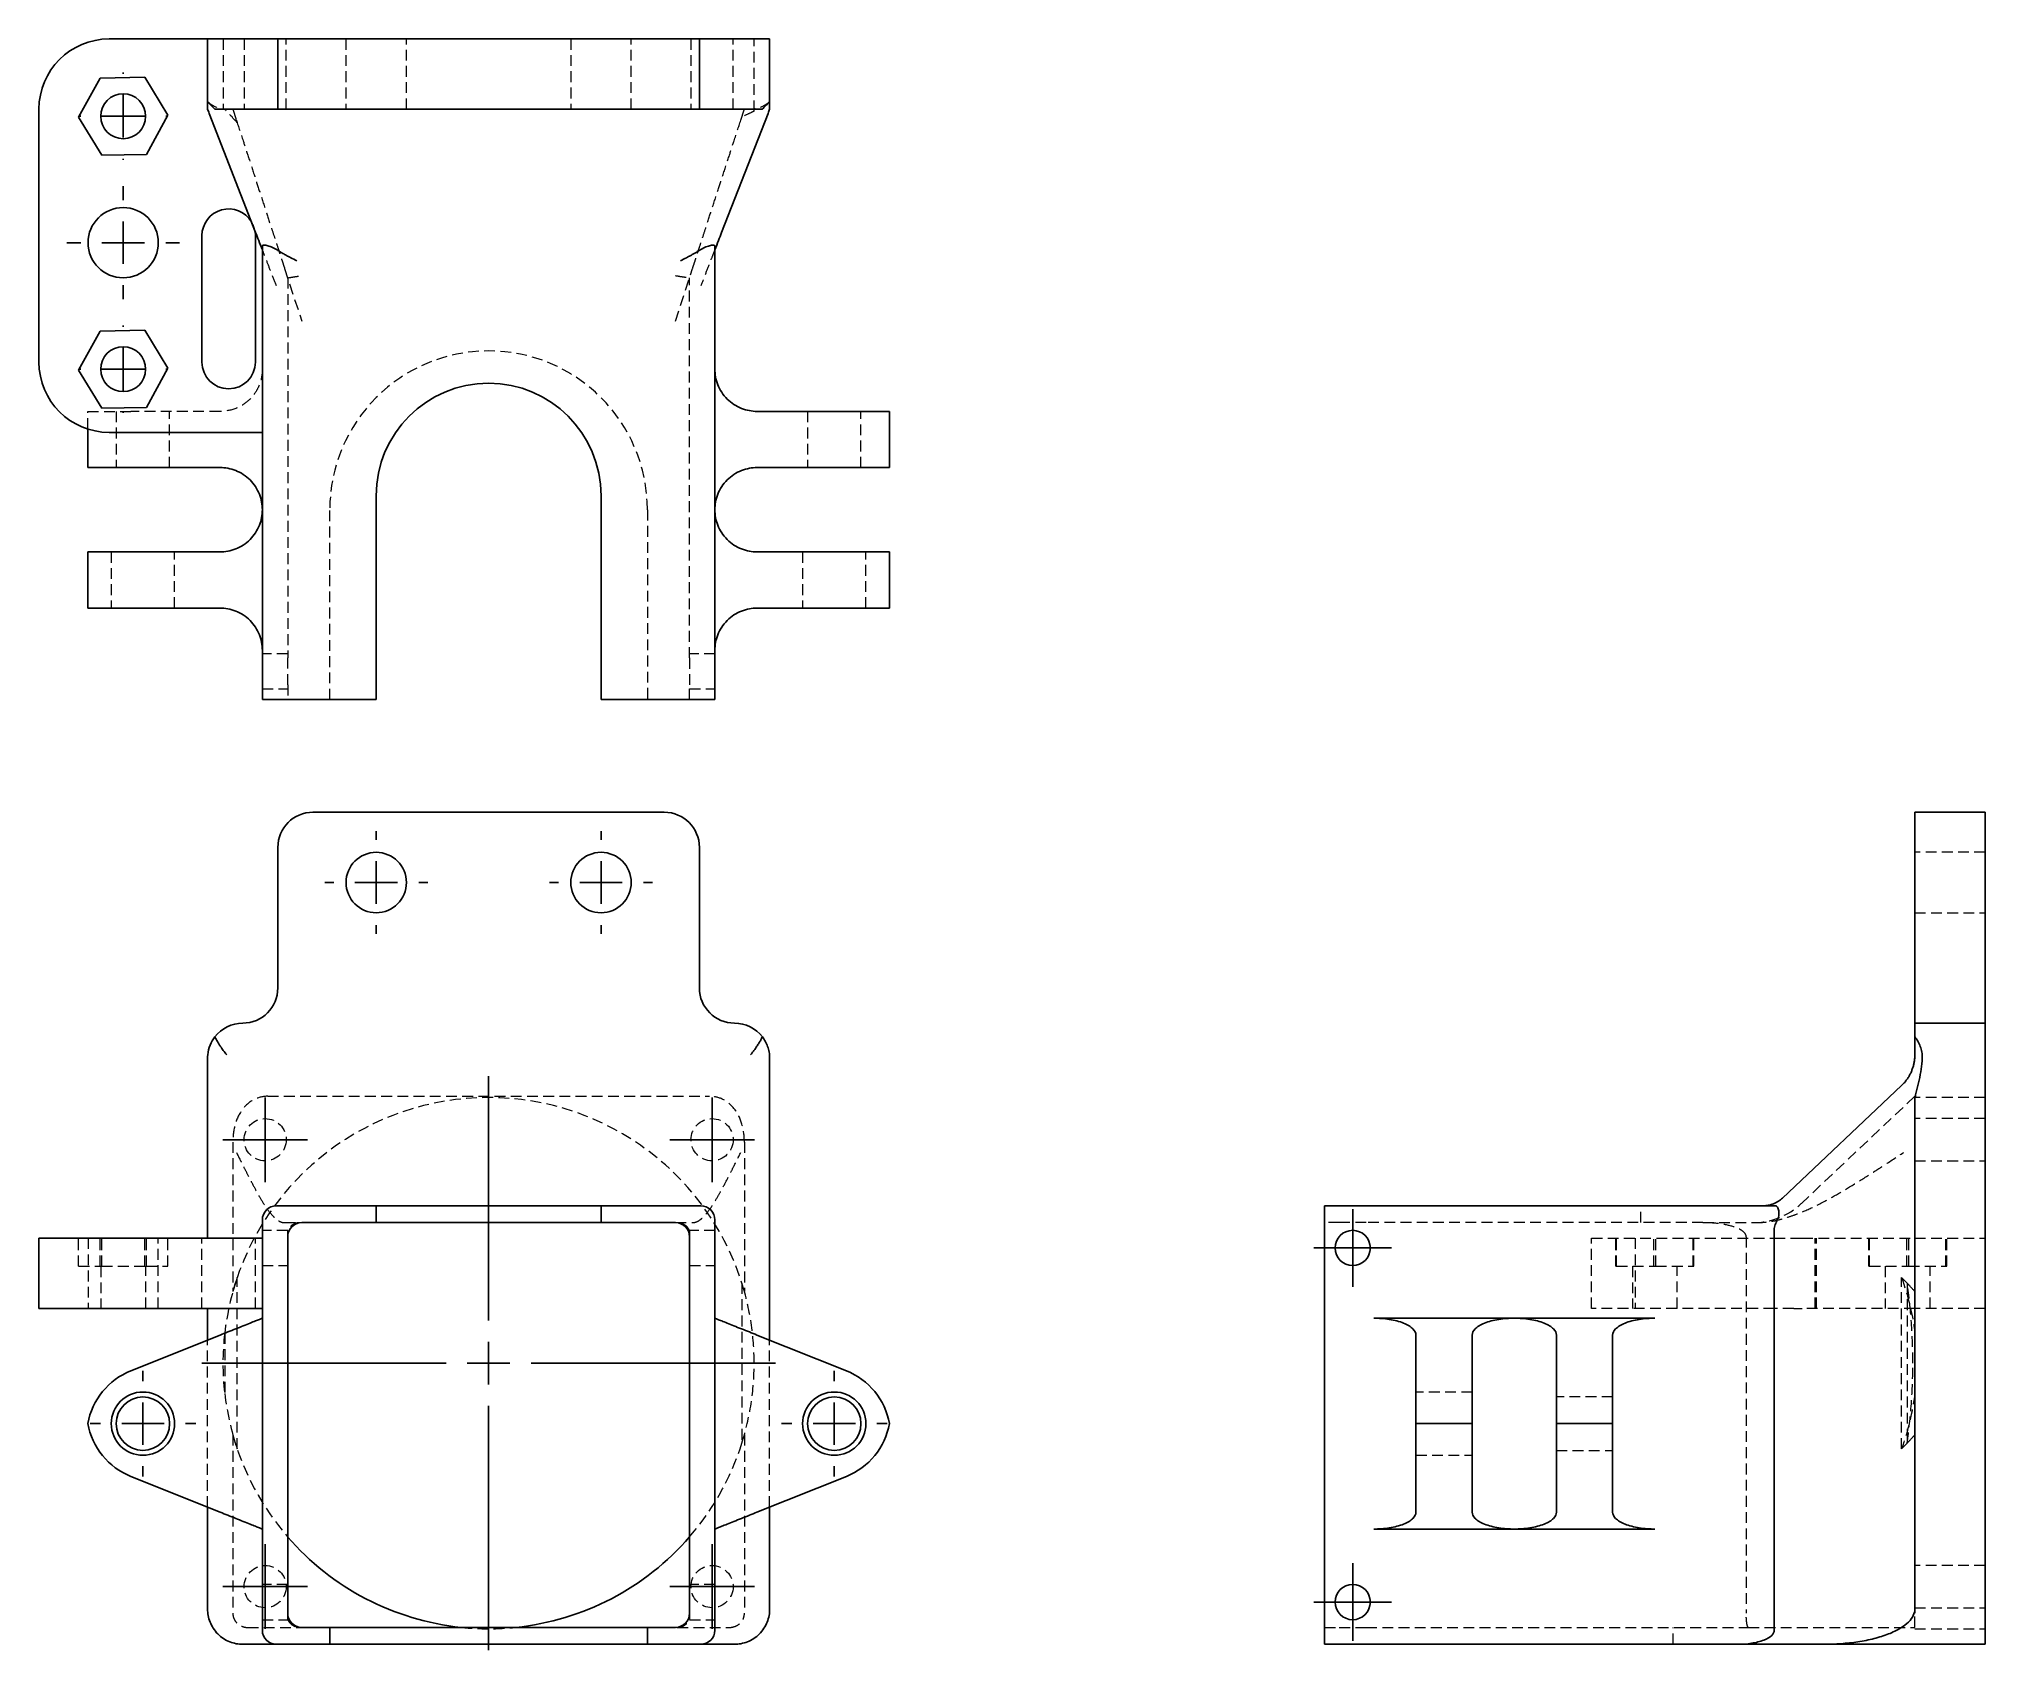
# Model space of a CAD drawing. Header units: millimetres. Extents: x 33 to 262, y 7 to 197.
import ezdxf

# ---------------------------------------------------------------- set-up
doc = ezdxf.new("R2010")
doc.units = ezdxf.units.MM
doc.linetypes.add('HIDDEN', pattern=[1.905, 1.27, -0.635])
doc.layers.add('10', color=7, linetype='Continuous')

# ---------------------------------------------------------------- blocks, each defined once
blk = doc.blocks.new('SW_CENTERMARKSYMBOL_0')
at = {"layer": '10', "color": 0}
for p, q in [((0, 5), (0, 6.05)), ((0, 0), (0, 2.5)), ((-5, 0), (-6.05, 0)), ((0, 0), (-2.5, 0)), ((0, 0), (0, -2.5)), ((0, 0), (2.5, 0)), ((5, 0), (6.05, 0)), ((0, -5), (0, -6.05))]:
    blk.add_line(p, q, dxfattribs=at)
blk = doc.blocks.new('SW_CENTERMARKSYMBOL_1')
at = {"layer": '10', "color": 0}
for p, q in [((0, 5), (0, 6.05)), ((0, 0), (0, 2.5)), ((-5, 0), (-6.05, 0)), ((0, 0), (-2.5, 0)), ((0, 0), (0, -2.5)), ((0, 0), (2.5, 0)), ((5, 0), (6.05, 0)), ((0, -5), (0, -6.05))]:
    blk.add_line(p, q, dxfattribs=at)
blk = doc.blocks.new('SW_CENTERMARKSYMBOL_2')
at = {"layer": '10', "color": 0}
for p, q in [((0, 5), (0, 33.73)), ((0, 0), (0, 2.5)), ((-5, 0), (-33.73, 0)), ((0, 0), (-2.5, 0)), ((0, 0), (0, -2.5)), ((0, 0), (2.5, 0)), ((5, 0), (33.73, 0)), ((0, -5), (0, -33.73))]:
    blk.add_line(p, q, dxfattribs=at)
blk = doc.blocks.new('SW_CENTERMARKSYMBOL_3')
at = {"layer": '10', "color": 0}
for p, q in [((0, 2.5), (0, 4.98)), ((0, 0), (0, 2.5)), ((-2.5, 0), (-4.98, 0)), ((0, 0), (-2.5, 0)), ((0, 0), (0, -2.5)), ((0, 0), (2.5, 0)), ((2.5, 0), (4.98, 0)), ((0, -2.5), (0, -4.98))]:
    blk.add_line(p, q, dxfattribs=at)
blk = doc.blocks.new('SW_CENTERMARKSYMBOL_4')
at = {"layer": '10', "color": 0}
for p, q in [((0, 2.5), (0, 4.98)), ((0, 0), (0, 2.5)), ((-2.5, 0), (-4.98, 0)), ((0, 0), (-2.5, 0)), ((0, 0), (0, -2.5)), ((0, 0), (2.5, 0)), ((2.5, 0), (4.98, 0)), ((0, -2.5), (0, -4.98))]:
    blk.add_line(p, q, dxfattribs=at)
blk = doc.blocks.new('SW_CENTERMARKSYMBOL_5')
at = {"layer": '10', "color": 0}
for p, q in [((0, 2.5), (0, 4.98)), ((0, 0), (0, 2.5)), ((-2.5, 0), (-4.98, 0)), ((0, 0), (-2.5, 0)), ((0, 0), (0, -2.5)), ((0, 0), (2.5, 0)), ((2.5, 0), (4.98, 0)), ((0, -2.5), (0, -4.98))]:
    blk.add_line(p, q, dxfattribs=at)
blk = doc.blocks.new('SW_CENTERMARKSYMBOL_6')
at = {"layer": '10', "color": 0}
for p, q in [((0, 2.5), (0, 4.98)), ((0, 0), (0, 2.5)), ((-2.5, 0), (-4.98, 0)), ((0, 0), (-2.5, 0)), ((0, 0), (0, -2.5)), ((0, 0), (2.5, 0)), ((2.5, 0), (4.98, 0)), ((0, -2.5), (0, -4.98))]:
    blk.add_line(p, q, dxfattribs=at)
blk = doc.blocks.new('SW_CENTERMARKSYMBOL_7')
at = {"layer": '10', "color": 0}
for p, q in [((0, 5), (0, 6.22)), ((0, 0), (0, 2.5)), ((-5, 0), (-6.22, 0)), ((0, 0), (-2.5, 0)), ((0, 0), (0, -2.5)), ((0, 0), (2.5, 0)), ((5, 0), (6.22, 0)), ((0, -5), (0, -6.22))]:
    blk.add_line(p, q, dxfattribs=at)
blk = doc.blocks.new('SW_CENTERMARKSYMBOL_8')
at = {"layer": '10', "color": 0}
for p, q in [((0, 5), (0, 6.22)), ((0, 0), (0, 2.5)), ((-5, 0), (-6.22, 0)), ((0, 0), (-2.5, 0)), ((0, 0), (0, -2.5)), ((0, 0), (2.5, 0)), ((5, 0), (6.22, 0)), ((0, -5), (0, -6.22))]:
    blk.add_line(p, q, dxfattribs=at)
blk = doc.blocks.new('SW_CENTERMARKSYMBOL_9')
at = {"layer": '10', "color": 0}
for p, q in [((0, 5), (0, 5.14)), ((0, 0), (0, 2.5)), ((-5, 0), (-5.14, 0)), ((0, 0), (-2.5, 0)), ((0, 0), (0, -2.5)), ((0, 0), (2.5, 0)), ((5, 0), (5.14, 0)), ((0, -5), (0, -5.14))]:
    blk.add_line(p, q, dxfattribs=at)
blk = doc.blocks.new('SW_CENTERMARKSYMBOL_10')
at = {"layer": '10', "color": 0}
for p, q in [((0, 5), (0, 5.14)), ((0, 0), (0, 2.5)), ((-5, 0), (-5.14, 0)), ((0, 0), (-2.5, 0)), ((0, 0), (0, -2.5)), ((0, 0), (2.5, 0)), ((5, 0), (5.14, 0)), ((0, -5), (0, -5.14))]:
    blk.add_line(p, q, dxfattribs=at)
blk = doc.blocks.new('SW_CENTERMARKSYMBOL_11')
at = {"layer": '10', "color": 0}
for p, q in [((0, 5), (0, 6.63)), ((0, 0), (0, 2.5)), ((-5, 0), (-6.63, 0)), ((0, 0), (-2.5, 0)), ((0, 0), (0, -2.5)), ((0, 0), (2.5, 0)), ((5, 0), (6.63, 0)), ((0, -5), (0, -6.63))]:
    blk.add_line(p, q, dxfattribs=at)
blk = doc.blocks.new('SW_CENTERMARKSYMBOL_12')
at = {"layer": '10', "color": 0}
for p, q in [((0, 2.5), (0, 4.57)), ((0, 0), (0, 2.5)), ((-2.5, 0), (-4.57, 0)), ((0, 0), (-2.5, 0)), ((0, 0), (0, -2.5)), ((0, 0), (2.5, 0)), ((2.5, 0), (4.57, 0)), ((0, -2.5), (0, -4.57))]:
    blk.add_line(p, q, dxfattribs=at)
blk = doc.blocks.new('SW_CENTERMARKSYMBOL_13')
at = {"layer": '10', "color": 0}
for p, q in [((0, 2.5), (0, 4.57)), ((0, 0), (0, 2.5)), ((-2.5, 0), (-4.57, 0)), ((0, 0), (-2.5, 0)), ((0, 0), (0, -2.5)), ((0, 0), (2.5, 0)), ((2.5, 0), (4.57, 0)), ((0, -2.5), (0, -4.57))]:
    blk.add_line(p, q, dxfattribs=at)

msp = doc.modelspace()

# ---------------------------------------------------------------- linework, layer by layer
at = {"color": 7, "linetype": 'Continuous', "lineweight": 25}
for p, q in [((41.26, 196.83), (52.83, 196.83)), ((52.83, 189.45), (52.83, 196.83)), ((52.83, 196.83), (56.96, 196.83)), ((56.96, 196.83), (61.09, 196.83)), ((61.09, 188.57), (61.09, 196.83)), ((61.09, 196.83), (65.22, 196.83)), ((106.53, 196.83), (65.22, 196.83)), ((106.53, 196.83), (110.66, 196.83)), ((110.66, 196.83), (110.66, 188.57)), ((110.66, 196.83), (114.79, 196.83)), ((114.79, 196.83), (118.92, 196.83)), ((118.92, 196.83), (118.92, 189.45)), ((40.2, 192.23), (37.67, 187.64)), ((45.45, 192.34), (40.2, 192.23)), ((48.16, 187.85), (45.45, 192.34)), ((33, 158.83), (33, 188.57)), ((45.63, 183.25), (48.16, 187.85)), ((58.48, 174.07), (53.02, 188.08)), ((56.96, 188.57), (53.68, 188.57)), ((61.09, 188.57), (56.96, 188.57)), ((65.22, 188.57), (61.09, 188.57)), ((106.53, 188.57), (65.22, 188.57)), ((110.66, 188.57), (106.53, 188.57)), ((114.79, 188.57), (110.66, 188.57)), ((118.73, 188.08), (113.27, 174.07)), ((118.07, 188.57), (114.79, 188.57)), ((37.67, 187.64), (40.38, 183.15)), ((40.38, 183.15), (45.63, 183.25)), ((52.17, 173.7), (52.17, 158.83)), ((58.45, 158.83), (58.45, 173.7)), ((59.27, 119.17), (59.27, 172.4)), ((112.48, 172.4), (112.48, 119.17)), ((40.2, 162.49), (37.67, 157.89)), ((45.45, 162.6), (40.2, 162.49)), ((48.16, 158.11), (45.45, 162.6)), ((37.67, 157.89), (40.38, 153.4)), ((45.63, 153.51), (48.16, 158.11)), ((40.38, 153.4), (45.63, 153.51)), ((127.94, 153.04), (117.43, 153.04)), ((127.94, 153.04), (133, 153.04)), ((133, 153.04), (133, 146.43)), ((38.75, 146.43), (38.75, 150.96)), ((59.27, 150.56), (41.26, 150.56)), ((43.81, 146.43), (38.75, 146.43)), ((54.31, 146.43), (43.81, 146.43)), ((127.94, 146.43), (117.43, 146.43)), ((133, 146.43), (127.94, 146.43)), ((72.66, 143.13), (72.66, 119.17)), ((99.09, 119.17), (99.09, 143.13)), ((38.75, 129.91), (38.75, 136.52)), ((38.75, 136.52), (43.81, 136.52)), ((43.81, 136.52), (54.31, 136.52)), ((117.43, 136.52), (127.94, 136.52)), ((127.94, 136.52), (133, 136.52)), ((133, 136.52), (133, 129.91)), ((43.81, 129.91), (38.75, 129.91)), ((43.81, 129.91), (54.31, 129.91)), ((117.43, 129.91), (127.94, 129.91)), ((133, 129.91), (127.94, 129.91)), ((60.92, 119.17), (59.27, 119.17)), ((60.92, 119.17), (72.66, 119.17)), ((99.09, 119.17), (110.82, 119.17)), ((112.48, 119.17), (110.82, 119.17)), ((106.53, 105.91), (65.22, 105.91)), ((253.57, 105.91), (261.83, 105.91)), ((253.57, 101.78), (253.57, 105.91)), ((261.83, 105.91), (261.83, 101.78)), ((61.09, 101.78), (61.09, 85.25)), ((110.66, 85.25), (110.66, 101.78)), ((253.57, 85.25), (253.57, 101.78)), ((261.83, 85.25), (261.83, 101.78)), ((253.57, 81.12), (253.57, 85.25)), ((261.83, 85.25), (261.83, 81.12)), ((261.83, 81.12), (253.57, 81.12)), ((253.57, 79.51), (253.57, 81.12)), ((261.83, 81.12), (261.83, 76.99)), ((261.83, 12.22), (261.83, 76.99)), ((238, 60.55), (252.01, 73.78)), ((52.83, 55.84), (52.83, 71.88)), ((118.92, 43.85), (118.92, 71.88)), ((253.57, 12.22), (253.57, 71.88)), ((60.92, 59.64), (72.66, 59.64)), ((72.66, 57.66), (72.66, 59.64)), ((99.09, 59.64), (72.66, 59.64)), ((99.09, 57.66), (99.09, 59.64)), ((99.09, 59.64), (110.82, 59.64)), ((184.17, 57.99), (184.17, 59.64)), ((184.17, 59.64), (237.08, 59.64)), ((59.27, 57.99), (59.27, 9.74)), ((63.9, 57.66), (72.66, 57.66)), ((99.09, 57.66), (72.66, 57.66)), ((99.09, 57.66), (107.85, 57.66)), ((112.48, 57.99), (112.48, 9.74)), ((184.17, 57.99), (184.17, 9.74)), ((33, 47.58), (33, 55.84)), ((33, 55.84), (41.26, 55.84)), ((59.27, 55.84), (41.26, 55.84)), ((62.25, 56.01), (62.25, 11.73)), ((109.5, 56.01), (109.5, 11.73)), ((237.04, 56.84), (237.04, 9.74)), ((41.26, 47.58), (33, 47.58)), ((59.27, 47.58), (41.26, 47.58)), ((52.83, 43.85), (52.83, 47.58)), ((206.48, 46.43), (189.95, 46.43)), ((223, 46.43), (206.48, 46.43)), ((43.81, 40.24), (54.31, 44.44)), ((117.43, 44.44), (127.94, 40.24)), ((194.91, 44.44), (194.91, 40.24)), ((201.52, 44.44), (201.52, 40.24)), ((211.43, 40.24), (211.43, 44.44)), ((218.04, 40.24), (218.04, 44.44)), ((194.91, 34.03), (194.91, 40.24)), ((201.52, 40.24), (201.52, 34.03)), ((211.43, 34.03), (211.43, 40.24)), ((218.04, 40.24), (218.04, 34.03)), ((194.91, 27.82), (194.91, 34.03)), ((201.52, 34.03), (194.91, 34.03)), ((201.52, 34.03), (201.52, 27.82)), ((218.04, 34.03), (211.43, 34.03)), ((211.43, 27.82), (211.43, 34.03)), ((218.04, 34.03), (218.04, 27.82)), ((54.31, 23.62), (43.81, 27.82)), ((127.94, 27.82), (117.43, 23.62)), ((194.91, 27.82), (194.91, 23.62)), ((201.52, 27.82), (201.52, 23.62)), ((211.43, 23.62), (211.43, 27.82)), ((218.04, 23.62), (218.04, 27.82)), ((52.83, 12.22), (52.83, 24.22)), ((118.92, 12.22), (118.92, 24.22)), ((189.95, 21.64), (206.48, 21.64)), ((206.48, 21.64), (223, 21.64)), ((261.83, 12.22), (261.83, 8.09)), ((63.9, 10.07), (67.2, 10.07)), ((67.2, 10.07), (67.2, 8.09)), ((67.2, 10.07), (104.55, 10.07)), ((104.55, 10.07), (104.55, 8.09)), ((104.55, 10.07), (107.85, 10.07)), ((184.17, 8.09), (184.17, 9.74)), ((56.96, 8.09), (60.92, 8.09)), ((60.92, 8.09), (67.2, 8.09)), ((67.2, 8.09), (104.55, 8.09)), ((104.55, 8.09), (110.82, 8.09)), ((110.82, 8.09), (114.79, 8.09)), ((232.81, 8.09), (184.17, 8.09)), ((232.81, 8.09), (242.98, 8.09)), ((261.83, 8.09), (242.98, 8.09))]:
    msp.add_line(p, q, dxfattribs=at)
at = {"color": 7, "linetype": 'HIDDEN', "lineweight": 18}
for p, q in [((54.65, 196.83), (54.65, 188.57)), ((57.12, 196.83), (57.12, 188.57)), ((62.08, 188.57), (62.08, 196.83)), ((69.1, 196.83), (69.1, 188.57)), ((76.21, 188.57), (76.21, 196.83)), ((95.54, 196.83), (95.54, 188.57)), ((102.65, 188.57), (102.65, 196.83)), ((109.67, 196.83), (109.67, 188.57)), ((114.62, 188.57), (114.62, 196.83)), ((117.1, 188.34), (117.1, 196.83)), ((55.8, 188.57), (56.22, 187.27)), ((115.53, 187.27), (115.95, 188.57)), ((56.24, 187.21), (56.31, 187)), ((61.89, 169.83), (63.9, 163.66)), ((107.85, 163.66), (109.86, 169.83)), ((62.25, 168.74), (62.25, 124.06)), ((109.5, 124.06), (109.5, 168.74)), ((38.75, 150.96), (38.75, 153.04)), ((38.75, 153.04), (43.81, 153.04)), ((42.09, 153.04), (42.09, 146.43)), ((54.31, 153.04), (43.81, 153.04)), ((48.37, 146.43), (48.37, 153.04)), ((123.38, 153.04), (123.38, 146.43)), ((129.66, 146.43), (129.66, 153.04)), ((67.2, 119.17), (67.2, 141.48)), ((104.55, 141.48), (104.55, 119.17)), ((41.51, 136.52), (41.51, 129.91)), ((48.94, 129.91), (48.94, 136.52)), ((122.8, 136.52), (122.8, 129.91)), ((130.24, 129.91), (130.24, 136.52)), ((62.25, 124.54), (59.27, 124.54)), ((112.48, 124.54), (109.5, 124.54)), ((59.27, 120.41), (62.25, 120.41)), ((62.25, 120.89), (62.25, 119.17)), ((109.5, 119.17), (109.5, 120.89)), ((109.5, 120.41), (112.48, 120.41)), ((261.83, 101.2), (253.57, 101.2)), ((253.57, 94.09), (261.83, 94.09)), ((59.91, 72.52), (111.84, 72.52)), ((253.57, 72.52), (240.23, 59.92)), ((261.83, 72.37), (253.57, 72.37)), ((261.83, 69.89), (253.57, 69.89)), ((55.8, 67.14), (55.8, 49.56)), ((115.95, 67.14), (115.95, 49.56)), ((253.57, 64.93), (261.83, 64.93)), ((63.02, 59.64), (63.09, 59.66)), ((108.66, 59.66), (108.73, 59.64)), ((221.35, 57.66), (221.35, 59.64)), ((61.89, 57.66), (63.68, 57.66)), ((107.85, 57.66), (109.86, 57.66)), ((185.89, 57.66), (184.17, 57.66)), ((228.66, 57.66), (189.06, 57.66)), ((228.66, 57.66), (234.83, 57.66)), ((37.67, 52.54), (37.67, 55.84)), ((38.78, 55.84), (38.78, 47.58)), ((40.2, 52.54), (40.2, 55.84)), ((40.38, 52.54), (40.38, 55.84)), ((45.45, 52.54), (45.45, 55.84)), ((45.63, 52.54), (45.63, 55.84)), ((47.04, 47.58), (47.04, 55.84)), ((48.16, 52.54), (48.16, 55.84)), ((52.17, 47.58), (52.17, 55.84)), ((58.45, 47.58), (58.45, 55.84)), ((62.25, 56.75), (59.27, 56.75)), ((112.48, 56.75), (109.5, 56.75)), ((215.56, 55.84), (237.04, 55.84)), ((215.56, 47.58), (215.56, 55.84)), ((218.4, 52.54), (218.4, 55.84)), ((218.51, 52.54), (218.51, 55.84)), ((220.69, 55.84), (220.69, 47.58)), ((222.89, 52.54), (222.89, 55.84)), ((223.11, 52.54), (223.11, 55.84)), ((227.49, 52.54), (227.49, 55.84)), ((227.6, 52.54), (227.6, 55.84)), ((233.74, 56.01), (233.74, 11.73)), ((237.04, 55.84), (239.33, 55.84)), ((239.33, 55.84), (240.32, 55.84)), ((240.32, 55.84), (253.57, 55.84)), ((241.84, 47.58), (241.84, 55.84)), ((242, 47.58), (242, 55.84)), ((248.15, 52.54), (248.15, 55.84)), ((248.25, 52.54), (248.25, 55.84)), ((252.64, 52.54), (252.64, 55.84)), ((252.85, 52.54), (252.85, 55.84)), ((253.57, 55.84), (261.83, 55.84)), ((257.23, 52.54), (257.23, 55.84)), ((257.34, 52.54), (257.34, 55.84)), ((37.67, 52.54), (40.38, 52.54)), ((40.27, 52.54), (40.27, 47.58)), ((40.38, 52.54), (45.63, 52.54)), ((45.56, 47.58), (45.56, 52.54)), ((45.63, 52.54), (48.16, 52.54)), ((56.31, 31.07), (56.31, 51.21)), ((59.27, 52.62), (62.25, 52.62)), ((109.5, 52.62), (112.48, 52.62)), ((115.65, 50.55), (115.65, 31.73)), ((218.4, 52.54), (218.51, 52.54)), ((218.51, 52.54), (223.11, 52.54)), ((220.36, 52.54), (220.36, 47.58)), ((223.11, 52.54), (227.6, 52.54)), ((225.64, 47.58), (225.64, 52.54)), ((248.15, 52.54), (248.25, 52.54)), ((248.25, 52.54), (252.85, 52.54)), ((250.1, 52.54), (250.1, 47.58)), ((252, 51.21), (252.86, 50.34)), ((252, 31.07), (252, 51.21)), ((252.66, 50.55), (252.66, 31.73)), ((252.85, 52.54), (257.34, 52.54)), ((255.39, 47.58), (255.39, 52.54)), ((237.04, 47.58), (215.56, 47.58)), ((239.33, 47.58), (237.04, 47.58)), ((239.33, 47.58), (240.32, 47.58)), ((253.57, 47.58), (240.32, 47.58)), ((261.83, 47.58), (253.57, 47.58)), ((52.83, 24.22), (52.83, 43.85)), ((54.85, 44.68), (54.85, 37.59)), ((118.92, 24.22), (118.92, 43.85)), ((201.52, 37.75), (194.91, 37.75)), ((218.04, 37.17), (211.43, 37.17)), ((55.8, 32.72), (55.8, 11.73)), ((115.95, 32.72), (115.95, 11.73)), ((194.91, 30.32), (201.52, 30.32)), ((211.43, 30.89), (218.04, 30.89)), ((252.69, 31.76), (252, 31.07)), ((261.83, 17.34), (253.57, 17.34)), ((62.25, 15.11), (59.27, 15.11)), ((112.48, 15.11), (109.5, 15.11)), ((62.25, 11.73), (62.25, 11.29)), ((253.57, 12.39), (261.83, 12.39)), ((253.57, 12.22), (253.57, 11.73)), ((57.54, 10.07), (63.9, 10.07)), ((59.27, 10.98), (62.25, 10.98)), ((108.07, 10.07), (114.21, 10.07)), ((109.5, 10.98), (112.48, 10.98)), ((184.17, 10.07), (185.89, 10.07)), ((189.06, 10.07), (234, 10.07)), ((225.15, 8.09), (225.15, 10.07)), ((234, 10.07), (253.57, 10.07)), ((253.57, 9.91), (261.83, 9.91))]:
    msp.add_line(p, q, dxfattribs=at)
at = {"color": 7, "linetype": 'Continuous', "lineweight": 25}
for centre, radius in [((42.91, 187.74), 2.64), ((42.91, 172.87), 4.13), ((42.91, 158), 2.64), ((72.66, 97.65), 3.55), ((99.09, 97.65), 3.55), ((187.48, 54.69), 2.07), ((45.23, 34.03), 3.72), ((45.23, 34.03), 3.14), ((126.52, 34.03), 3.72), ((126.52, 34.03), 3.14), ((187.48, 13.05), 2.07)]:
    msp.add_circle(centre, radius, dxfattribs=at)
at = {"color": 7, "linetype": 'HIDDEN', "lineweight": 18}
for centre in [(59.6, 67.41), (112.15, 67.41), (59.6, 14.87), (112.15, 14.87)]:
    msp.add_circle(centre, 2.48, dxfattribs=at)
at = {"color": 7, "linetype": 'Continuous', "lineweight": 25}
for centre, radius, start, end in [((41.26, 188.57), 8.26, 90, 180), ((55.31, 173.7), 3.14, 31.0435, 180), ((55.31, 173.7), 3.14, 0, 11.5681), ((41.26, 158.83), 8.26, 180, 270), ((55.31, 158.83), 3.14, 180, 0), ((85.87, 143.13), 13.22, 0, 180), ((65.22, 101.78), 4.13, 90, 180), ((106.53, 101.78), 4.13, 0, 90), ((56.96, 85.25), 4.13, 270, 0), ((114.79, 85.25), 4.13, 180, 270), ((56.96, 76.99), 4.13, 90, 142.5249), ((114.79, 76.99), 4.13, 37.4751, 90), ((60.92, 57.99), 1.65, 90, 180), ((110.82, 57.99), 1.65, 0, 90), ((63.9, 56.01), 1.65, 90, 180), ((107.85, 56.01), 1.65, 0, 90), ((46.88, 32.57), 8.26, 111.8014, 169.803), ((124.87, 32.57), 8.26, 10.197, 68.1986), ((46.88, 35.5), 8.26, 190.197, 248.1986), ((124.87, 35.5), 8.26, 291.8014, 349.803), ((85.87, 41.14), 31.23, 220.8334, 264.1034), ((85.87, 41.14), 31.23, 275.8966, 319.1666), ((63.9, 11.73), 1.65, 180, 270), ((107.85, 11.73), 1.65, 270, 0), ((60.92, 9.74), 1.65, 180, 270), ((110.82, 9.74), 1.65, 270, 0)]:
    msp.add_arc(centre, radius, start, end, dxfattribs=at)
at = {"color": 7, "linetype": 'HIDDEN', "lineweight": 18}
for centre, radius, start, end in [((55.09, 191.87), 3.3, 227.3318, 270), ((55.31, 173.7), 3.14, 11.5681, 31.0435), ((85.87, 141.48), 18.67, 0, 180), ((85.87, 41.14), 31.23, 15.6425, 164.3575), ((234.55, 65.92), 8.26, 270, 313.3599), ((85.87, 41.14), 31.23, 173.4836, 186.5164), ((85.87, 41.14), 31.23, 195.6425, 220.8334), ((85.87, 41.14), 31.23, 319.1666, 344.3575), ((85.87, 41.14), 31.23, 264.1034, 275.8966)]:
    msp.add_arc(centre, radius, start, end, dxfattribs=at)
at = {"color": 7, "linetype": 'Continuous', "lineweight": 25}
for points in [[(52.83, 189.45), (52.83, 189.46), (52.83, 189.45), (52.85, 189.44)], [(53.02, 188.08), (52.95, 188.25), (52.89, 188.41), (52.83, 188.57)], [(118.92, 188.57), (118.86, 188.41), (118.8, 188.25), (118.73, 188.08)], [(59.27, 172.04), (58.98, 172.79), (58.71, 173.48), (58.48, 174.07)], [(113.27, 174.07), (113.04, 173.48), (112.77, 172.79), (112.48, 172.04)], [(52.83, 76.99), (52.83, 77.12), (52.83, 77.25), (52.85, 77.38)]]:
    msp.add_open_spline(points, degree=3, dxfattribs=at)
for points, knots in [([(52.83, 188.57), (52.83, 188.57), (52.83, 188.59), (52.83, 188.67), (52.83, 188.71), (52.83, 188.87), (52.83, 188.98), (52.83, 189.18), (52.83, 189.26), (52.83, 189.39), (52.83, 189.44), (52.83, 189.45)], [0, 0, 0, 0, 0.125, 0.125, 0.25, 0.25, 0.5, 0.5, 0.75, 0.75, 1, 1, 1, 1]), ([(52.85, 189.44), (52.89, 189.41), (52.99, 189.29), (53.27, 188.98), (53.46, 188.78), (53.68, 188.57)], [0, 0, 0, 0, 0.5, 0.5, 1, 1, 1, 1]), ([(118.07, 188.57), (118.19, 188.69), (118.31, 188.81), (118.51, 189.02), (118.6, 189.12), (118.76, 189.29), (118.82, 189.35), (118.9, 189.44), (118.92, 189.46), (118.92, 189.45)], [0, 0, 0, 0, 0.25, 0.25, 0.5, 0.5, 0.75, 0.75, 1, 1, 1, 1]), ([(118.92, 189.45), (118.92, 189.44), (118.92, 189.39), (118.92, 189.26), (118.92, 189.18), (118.92, 188.98), (118.92, 188.87), (118.92, 188.72), (118.92, 188.67), (118.92, 188.6), (118.92, 188.57), (118.92, 188.57)], [0, 0, 0, 0, 0.25, 0.25, 0.5, 0.5, 0.75, 0.75, 0.875, 0.875, 1, 1, 1, 1]), ([(59.27, 172.4), (59.27, 172.46), (59.28, 172.5), (59.32, 172.56), (59.35, 172.58), (59.48, 172.61), (59.62, 172.59), (59.94, 172.51), (60.13, 172.45), (60.42, 172.33), (60.53, 172.29), (60.73, 172.19), (60.83, 172.14), (60.92, 172.08)], [0, 0, 0, 0, 0.125, 0.125, 0.25, 0.25, 0.5, 0.5, 0.75, 0.75, 0.875, 0.875, 1, 1, 1, 1]), ([(63.33, 170.73), (63.09, 170.86), (62.68, 171.07), (62.13, 171.36), (61.69, 171.61), (61.29, 171.84), (61.04, 172), (60.92, 172.08)], [0, 0, 0, 0, 0.294755, 0.500859, 0.680058, 0.846409, 1, 1, 1, 1]), ([(110.82, 172.08), (110.74, 172.02), (110.55, 171.91), (110.27, 171.73), (109.96, 171.56), (109.58, 171.34), (109.06, 171.07), (108.66, 170.86), (108.42, 170.73)], [0, 0, 0, 0, 0.113309, 0.234251, 0.362868, 0.499192, 0.707273, 1, 1, 1, 1]), ([(110.82, 172.08), (110.92, 172.14), (111.02, 172.19), (111.22, 172.29), (111.32, 172.33), (111.52, 172.41), (111.62, 172.44), (111.8, 172.5), (111.89, 172.53), (112.13, 172.59), (112.26, 172.61), (112.39, 172.58), (112.43, 172.56), (112.47, 172.5), (112.48, 172.46), (112.48, 172.4)], [0, 0, 0, 0, 0.125, 0.125, 0.25, 0.25, 0.375, 0.375, 0.5, 0.5, 0.75, 0.75, 0.875, 0.875, 1, 1, 1, 1]), ([(117.43, 153.04), (116.85, 153.04), (116.22, 153.15), (115.3, 153.51), (115, 153.67), (114.44, 154.04), (114.17, 154.25), (113.69, 154.74), (113.47, 155), (113.1, 155.57), (112.95, 155.87), (112.58, 156.79), (112.48, 157.42), (112.48, 158)], [0, 0, 0, 0, 0.25, 0.25, 0.375, 0.375, 0.5, 0.5, 0.625, 0.625, 0.75, 0.75, 1, 1, 1, 1]), ([(54.31, 146.43), (54.9, 146.43), (55.53, 146.33), (56.44, 145.96), (56.74, 145.81), (57.31, 145.44), (57.58, 145.22), (58.06, 144.74), (58.28, 144.47), (58.65, 143.91), (58.8, 143.61), (59.17, 142.69), (59.27, 142.06), (59.27, 141.48)], [0, 0, 0, 0, 0.25, 0.25, 0.375, 0.375, 0.5, 0.5, 0.625, 0.625, 0.75, 0.75, 1, 1, 1, 1]), ([(112.48, 141.48), (112.48, 142.06), (112.58, 142.69), (112.95, 143.61), (113.1, 143.91), (113.47, 144.47), (113.69, 144.74), (114.17, 145.22), (114.44, 145.44), (115, 145.81), (115.3, 145.96), (116.22, 146.33), (116.85, 146.43), (117.43, 146.43)], [0, 0, 0, 0, 0.25, 0.25, 0.375, 0.375, 0.5, 0.5, 0.625, 0.625, 0.75, 0.75, 1, 1, 1, 1]), ([(59.27, 141.48), (59.27, 140.89), (59.17, 140.26), (58.8, 139.35), (58.65, 139.05), (58.28, 138.48), (58.06, 138.21), (57.58, 137.73), (57.31, 137.51), (56.74, 137.14), (56.44, 136.99), (55.53, 136.63), (54.9, 136.52), (54.31, 136.52)], [0, 0, 0, 0, 0.25, 0.25, 0.375, 0.375, 0.5, 0.5, 0.625, 0.625, 0.75, 0.75, 1, 1, 1, 1]), ([(117.43, 136.52), (116.85, 136.52), (116.22, 136.63), (115.3, 136.99), (115, 137.14), (114.44, 137.51), (114.17, 137.73), (113.69, 138.21), (113.47, 138.48), (113.1, 139.05), (112.95, 139.35), (112.58, 140.26), (112.48, 140.89), (112.48, 141.48)], [0, 0, 0, 0, 0.25, 0.25, 0.375, 0.375, 0.5, 0.5, 0.625, 0.625, 0.75, 0.75, 1, 1, 1, 1]), ([(54.31, 129.91), (54.9, 129.91), (55.53, 129.8), (56.44, 129.44), (56.74, 129.29), (57.31, 128.92), (57.58, 128.7), (58.06, 128.22), (58.28, 127.95), (58.65, 127.38), (58.8, 127.08), (59.17, 126.17), (59.27, 125.54), (59.27, 124.95)], [0, 0, 0, 0, 0.25, 0.25, 0.375, 0.375, 0.5, 0.5, 0.625, 0.625, 0.75, 0.75, 1, 1, 1, 1]), ([(112.48, 124.95), (112.48, 125.54), (112.58, 126.17), (112.95, 127.08), (113.1, 127.38), (113.47, 127.95), (113.69, 128.22), (114.17, 128.7), (114.44, 128.92), (115, 129.29), (115.3, 129.44), (116.22, 129.8), (116.85, 129.91), (117.43, 129.91)], [0, 0, 0, 0, 0.25, 0.25, 0.375, 0.375, 0.5, 0.5, 0.625, 0.625, 0.75, 0.75, 1, 1, 1, 1]), ([(52.85, 77.38), (52.89, 77.8), (52.99, 78.19), (53.27, 78.9), (53.46, 79.22), (53.68, 79.51)], [0, 0, 0, 0, 0.5, 0.5, 1, 1, 1, 1]), ([(53.68, 79.51), (53.73, 79.41), (53.82, 79.23), (53.98, 78.95), (54.15, 78.68), (54.38, 78.32), (54.68, 77.89), (54.95, 77.56), (55.09, 77.38)], [0, 0, 0, 0, 0.121661, 0.245479, 0.37158, 0.50008, 0.741918, 1, 1, 1, 1]), ([(116.66, 77.38), (116.73, 77.47), (116.87, 77.64), (117.07, 77.9), (117.25, 78.15), (117.45, 78.44), (117.66, 78.77), (117.88, 79.13), (118, 79.38), (118.07, 79.51)], [0, 0, 0, 0, 0.130963, 0.257896, 0.380866, 0.499944, 0.670585, 0.837175, 1, 1, 1, 1]), ([(118.07, 79.51), (118.19, 79.34), (118.31, 79.17), (118.51, 78.79), (118.6, 78.59), (118.76, 78.17), (118.82, 77.94), (118.9, 77.48), (118.92, 77.24), (118.92, 76.99)], [0, 0, 0, 0, 0.25, 0.25, 0.5, 0.5, 0.75, 0.75, 1, 1, 1, 1]), ([(253.57, 79.51), (253.69, 79.34), (253.81, 79.17), (254.02, 78.79), (254.12, 78.59), (254.29, 78.17), (254.35, 77.94), (254.44, 77.48), (254.46, 77.24), (254.45, 76.99)], [0, 0, 0, 0, 0.25, 0.25, 0.5, 0.5, 0.75, 0.75, 1, 1, 1, 1]), ([(253.57, 77.38), (253.57, 77.47), (253.57, 77.64), (253.57, 77.9), (253.57, 78.15), (253.57, 78.44), (253.57, 78.77), (253.57, 79.13), (253.57, 79.38), (253.57, 79.51)], [0, 0, 0, 0, 0.130963, 0.257896, 0.380866, 0.499944, 0.670585, 0.837175, 1, 1, 1, 1]), ([(52.83, 71.88), (52.83, 72.1), (52.83, 72.31), (52.83, 72.74), (52.83, 72.95), (52.83, 73.58), (52.83, 74), (52.83, 74.85), (52.83, 75.27), (52.83, 76.13), (52.83, 76.56), (52.83, 76.99)], [0, 0, 0, 0, 0.125, 0.125, 0.25, 0.25, 0.5, 0.5, 0.75, 0.75, 1, 1, 1, 1]), ([(118.92, 76.99), (118.92, 76.56), (118.92, 76.13), (118.92, 75.27), (118.92, 74.85), (118.92, 74), (118.92, 73.58), (118.92, 72.95), (118.92, 72.74), (118.92, 72.31), (118.92, 72.1), (118.92, 71.88)], [0, 0, 0, 0, 0.25, 0.25, 0.5, 0.5, 0.75, 0.75, 0.875, 0.875, 1, 1, 1, 1]), ([(252.01, 73.78), (252.06, 73.83), (252.16, 73.93), (252.31, 74.08), (252.44, 74.23), (252.57, 74.4), (252.69, 74.56), (252.8, 74.73), (252.9, 74.9), (253, 75.07), (253.08, 75.24), (253.19, 75.49), (253.31, 75.8), (253.43, 76.19), (253.51, 76.58), (253.56, 76.98), (253.56, 77.25), (253.57, 77.38)], [0, 0, 0, 0, 0.055277, 0.109641, 0.163108, 0.215694, 0.267415, 0.31829, 0.368337, 0.417576, 0.466028, 0.513714, 0.613574, 0.71189, 0.808899, 0.90485, 1, 1, 1, 1]), ([(254.45, 76.99), (254.44, 76.56), (254.39, 76.13), (254.26, 75.27), (254.18, 74.85), (253.98, 74), (253.87, 73.58), (253.72, 72.95), (253.67, 72.74), (253.6, 72.31), (253.57, 72.1), (253.57, 71.88)], [0, 0, 0, 0, 0.25, 0.25, 0.5, 0.5, 0.75, 0.75, 0.875, 0.875, 1, 1, 1, 1]), ([(235.73, 59.64), (235.8, 59.64), (235.92, 59.65), (236.08, 59.66), (236.22, 59.68), (236.42, 59.71), (236.66, 59.77), (236.96, 59.88), (237.25, 60.01), (237.53, 60.17), (237.78, 60.35), (237.93, 60.48), (238, 60.55)], [0, 0, 0, 0, 0.080005, 0.149293, 0.207863, 0.255714, 0.391808, 0.512606, 0.646807, 0.772715, 0.890412, 1, 1, 1, 1]), ([(237.08, 59.64), (237.14, 59.64), (237.19, 59.64), (237.29, 59.6), (237.33, 59.57), (237.41, 59.49), (237.44, 59.44), (237.5, 59.33), (237.53, 59.26), (237.59, 59.03), (237.61, 58.83), (237.58, 58.52), (237.56, 58.41), (237.5, 58.2), (237.46, 58.09), (237.4, 57.99)], [0, 0, 0, 0, 0.125, 0.125, 0.25, 0.25, 0.375, 0.375, 0.5, 0.5, 0.75, 0.75, 0.875, 0.875, 1, 1, 1, 1]), ([(237.04, 56.84), (237.04, 57.04), (237.09, 57.24), (237.22, 57.62), (237.31, 57.81), (237.4, 57.99)], [0, 0, 0, 0, 0.5, 0.5, 1, 1, 1, 1]), ([(54.31, 44.44), (54.9, 44.68), (55.53, 44.93), (56.44, 45.29), (56.74, 45.41), (57.31, 45.64), (57.58, 45.75), (58.06, 45.94), (58.28, 46.03), (58.65, 46.18), (58.8, 46.24), (59.17, 46.38), (59.27, 46.43), (59.27, 46.43)], [0, 0, 0, 0, 0.25, 0.25, 0.375, 0.375, 0.5, 0.5, 0.625, 0.625, 0.75, 0.75, 1, 1, 1, 1]), ([(112.48, 46.43), (112.48, 46.43), (112.58, 46.38), (112.95, 46.24), (113.1, 46.18), (113.47, 46.03), (113.69, 45.94), (114.17, 45.75), (114.44, 45.64), (115, 45.41), (115.3, 45.29), (116.22, 44.93), (116.85, 44.68), (117.43, 44.44)], [0, 0, 0, 0, 0.25, 0.25, 0.375, 0.375, 0.5, 0.5, 0.625, 0.625, 0.75, 0.75, 1, 1, 1, 1]), ([(189.95, 46.43), (190.54, 46.43), (191.17, 46.38), (192.08, 46.24), (192.38, 46.18), (192.95, 46.03), (193.22, 45.94), (193.7, 45.75), (193.92, 45.64), (194.29, 45.41), (194.44, 45.29), (194.8, 44.93), (194.91, 44.68), (194.91, 44.44)], [0, 0, 0, 0, 0.25, 0.25, 0.375, 0.375, 0.5, 0.5, 0.625, 0.625, 0.75, 0.75, 1, 1, 1, 1]), ([(201.52, 44.44), (201.52, 44.68), (201.63, 44.93), (201.99, 45.29), (202.14, 45.41), (202.51, 45.64), (202.73, 45.75), (203.21, 45.94), (203.48, 46.03), (204.05, 46.18), (204.35, 46.24), (205.26, 46.38), (205.89, 46.43), (206.48, 46.43)], [0, 0, 0, 0, 0.25, 0.25, 0.375, 0.375, 0.5, 0.5, 0.625, 0.625, 0.75, 0.75, 1, 1, 1, 1]), ([(206.48, 46.43), (207.06, 46.43), (207.69, 46.38), (208.61, 46.24), (208.91, 46.18), (209.47, 46.03), (209.74, 45.94), (210.22, 45.75), (210.44, 45.64), (210.81, 45.41), (210.96, 45.29), (211.33, 44.93), (211.43, 44.68), (211.43, 44.44)], [0, 0, 0, 0, 0.25, 0.25, 0.375, 0.375, 0.5, 0.5, 0.625, 0.625, 0.75, 0.75, 1, 1, 1, 1]), ([(218.04, 44.44), (218.04, 44.68), (218.15, 44.93), (218.51, 45.29), (218.67, 45.41), (219.04, 45.64), (219.25, 45.75), (219.74, 45.94), (220, 46.03), (220.57, 46.18), (220.87, 46.24), (221.79, 46.38), (222.42, 46.43), (223, 46.43)], [0, 0, 0, 0, 0.25, 0.25, 0.375, 0.375, 0.5, 0.5, 0.625, 0.625, 0.75, 0.75, 1, 1, 1, 1]), ([(59.27, 21.64), (59.27, 21.64), (59.17, 21.68), (58.8, 21.83), (58.65, 21.89), (58.28, 22.04), (58.06, 22.12), (57.58, 22.32), (57.31, 22.42), (56.74, 22.65), (56.44, 22.77), (55.53, 23.14), (54.9, 23.39), (54.31, 23.62)], [0, 0, 0, 0, 0.25, 0.25, 0.375, 0.375, 0.5, 0.5, 0.625, 0.625, 0.75, 0.75, 1, 1, 1, 1]), ([(117.43, 23.62), (116.85, 23.39), (116.22, 23.14), (115.3, 22.77), (115, 22.65), (114.44, 22.42), (114.17, 22.32), (113.69, 22.12), (113.47, 22.04), (113.1, 21.89), (112.95, 21.83), (112.58, 21.68), (112.48, 21.64), (112.48, 21.64)], [0, 0, 0, 0, 0.25, 0.25, 0.375, 0.375, 0.5, 0.5, 0.625, 0.625, 0.75, 0.75, 1, 1, 1, 1]), ([(194.91, 23.62), (194.91, 23.39), (194.8, 23.14), (194.44, 22.77), (194.29, 22.65), (193.92, 22.42), (193.7, 22.32), (193.22, 22.12), (192.95, 22.04), (192.38, 21.89), (192.08, 21.83), (191.17, 21.68), (190.54, 21.64), (189.95, 21.64)], [0, 0, 0, 0, 0.25, 0.25, 0.375, 0.375, 0.5, 0.5, 0.625, 0.625, 0.75, 0.75, 1, 1, 1, 1]), ([(206.48, 21.64), (205.89, 21.64), (205.26, 21.68), (204.35, 21.83), (204.05, 21.89), (203.48, 22.04), (203.21, 22.12), (202.73, 22.32), (202.51, 22.42), (202.14, 22.65), (201.99, 22.77), (201.63, 23.14), (201.52, 23.39), (201.52, 23.62)], [0, 0, 0, 0, 0.25, 0.25, 0.375, 0.375, 0.5, 0.5, 0.625, 0.625, 0.75, 0.75, 1, 1, 1, 1]), ([(211.43, 23.62), (211.43, 23.39), (211.33, 23.14), (210.96, 22.77), (210.81, 22.65), (210.44, 22.42), (210.22, 22.32), (209.74, 22.12), (209.47, 22.04), (208.91, 21.89), (208.61, 21.83), (207.69, 21.68), (207.06, 21.64), (206.48, 21.64)], [0, 0, 0, 0, 0.25, 0.25, 0.375, 0.375, 0.5, 0.5, 0.625, 0.625, 0.75, 0.75, 1, 1, 1, 1]), ([(223, 21.64), (222.42, 21.64), (221.79, 21.68), (220.87, 21.83), (220.57, 21.89), (220, 22.04), (219.74, 22.12), (219.25, 22.32), (219.04, 22.42), (218.67, 22.65), (218.51, 22.77), (218.15, 23.14), (218.04, 23.39), (218.04, 23.62)], [0, 0, 0, 0, 0.25, 0.25, 0.375, 0.375, 0.5, 0.5, 0.625, 0.625, 0.75, 0.75, 1, 1, 1, 1]), ([(52.83, 12.22), (52.83, 11.98), (52.85, 11.73), (52.94, 11.21), (53.02, 10.96), (53.22, 10.45), (53.35, 10.2), (53.66, 9.73), (53.84, 9.5), (54.24, 9.1), (54.46, 8.92), (54.93, 8.61), (55.18, 8.48), (55.69, 8.28), (55.95, 8.21), (56.46, 8.11), (56.72, 8.09), (56.96, 8.09)], [0, 0, 0, 0, 0.125, 0.125, 0.25, 0.25, 0.375, 0.375, 0.5, 0.5, 0.625, 0.625, 0.75, 0.75, 0.875, 0.875, 1, 1, 1, 1]), ([(114.79, 8.09), (115.03, 8.09), (115.29, 8.11), (115.8, 8.21), (116.06, 8.28), (116.56, 8.48), (116.81, 8.61), (117.29, 8.92), (117.51, 9.1), (117.91, 9.5), (118.09, 9.73), (118.4, 10.2), (118.53, 10.45), (118.73, 10.96), (118.8, 11.21), (118.9, 11.73), (118.92, 11.98), (118.92, 12.22)], [0, 0, 0, 0, 0.125, 0.125, 0.25, 0.25, 0.375, 0.375, 0.5, 0.5, 0.625, 0.625, 0.75, 0.75, 0.875, 0.875, 1, 1, 1, 1]), ([(242.98, 8.09), (243.6, 8.09), (244.25, 8.11), (245.56, 8.21), (246.22, 8.28), (247.53, 8.48), (248.17, 8.61), (249.38, 8.92), (249.95, 9.1), (250.98, 9.5), (251.45, 9.73), (252.24, 10.2), (252.57, 10.45), (253.08, 10.96), (253.27, 11.21), (253.51, 11.73), (253.57, 11.98), (253.57, 12.22)], [0, 0, 0, 0, 0.125, 0.125, 0.25, 0.25, 0.375, 0.375, 0.5, 0.5, 0.625, 0.625, 0.75, 0.75, 0.875, 0.875, 1, 1, 1, 1]), ([(237.04, 9.74), (237.04, 9.55), (236.95, 9.34), (236.54, 8.93), (236.22, 8.74), (235.39, 8.41), (234.89, 8.29), (233.85, 8.13), (233.31, 8.09), (232.81, 8.09)], [0, 0, 0, 0, 0.25, 0.25, 0.5, 0.5, 0.75, 0.75, 1, 1, 1, 1])]:
    msp.add_open_spline(points, degree=3, knots=knots, dxfattribs=at)
at = {"color": 7, "linetype": 'HIDDEN', "lineweight": 18}
for points in [[(56.31, 187), (55.59, 187.77), (55.1, 188.3), (54.85, 188.57)], [(56.31, 51.21), (55.59, 49.1), (55.1, 46.9), (54.85, 44.68)], [(252, 51.21), (252.77, 49.1), (253.3, 46.9), (253.57, 44.68)], [(253.57, 49.56), (253.28, 49.89), (252.98, 50.22), (252.66, 50.55)], [(54.85, 37.59), (55.1, 35.38), (55.59, 33.18), (56.31, 31.07)], [(253.57, 37.59), (253.3, 35.38), (252.77, 33.18), (252, 31.07)], [(252.66, 31.73), (252.98, 32.06), (253.28, 32.39), (253.57, 32.72)]]:
    msp.add_open_spline(points, degree=3, dxfattribs=at)
for points, knots in [([(117.1, 188.34), (117.1, 188.34), (116.98, 188.28), (116.49, 188.05), (116.13, 187.88), (115.65, 187.66)], [0, 0, 0, 0, 0.5, 0.5, 1, 1, 1, 1]), ([(118.9, 189.44), (118.88, 189.43), (118.79, 189.33), (118.55, 189.15), (118.09, 188.87), (117.45, 188.62), (116.92, 188.58), (116.66, 188.57)], [0, 0, 0, 0, 0.02927, 0.19701, 0.358713, 0.680911, 1, 1, 1, 1]), ([(56.22, 187.27), (56.48, 186.47), (56.93, 185.1), (57.62, 182.99), (58.25, 181.03), (58.95, 178.87), (59.63, 176.78), (60.24, 174.9), (60.72, 173.43), (61.05, 172.43), (61.3, 171.64), (61.5, 171.03), (61.7, 170.43), (61.83, 170.03), (61.89, 169.83)], [0, 0, 0, 0, 0.1465236, 0.2494262, 0.3847688, 0.4985358, 0.6334888, 0.7481956, 0.8132744, 0.8741778, 0.9067459, 0.9385205, 0.969578, 1, 1, 1, 1]), ([(109.86, 169.83), (109.89, 169.93), (109.95, 170.13), (110.05, 170.42), (110.15, 170.72), (110.24, 171.02), (110.34, 171.32), (110.44, 171.63), (110.54, 171.94), (110.73, 172.53), (111.02, 173.42), (111.5, 174.9), (112.11, 176.78), (112.79, 178.87), (113.5, 181.03), (114.13, 182.99), (114.82, 185.1), (115.26, 186.47), (115.53, 187.27)], [0, 0, 0, 0, 0.015123, 0.030397, 0.045831, 0.061437, 0.077225, 0.093204, 0.109384, 0.125773, 0.186602, 0.251685, 0.366373, 0.501398, 0.615139, 0.750538, 0.853429, 1, 1, 1, 1]), ([(60.92, 167.81), (60.73, 168.31), (60.52, 168.85), (60.11, 169.89), (59.92, 170.39), (59.59, 171.22), (59.47, 171.54), (59.31, 171.95), (59.27, 172.04), (59.27, 172.04)], [0, 0, 0, 0, 0.25, 0.25, 0.5, 0.5, 0.75, 0.75, 1, 1, 1, 1]), ([(112.48, 172.04), (112.48, 172.04), (112.44, 171.95), (112.28, 171.54), (112.15, 171.22), (111.83, 170.39), (111.64, 169.89), (111.23, 168.85), (111.02, 168.31), (110.82, 167.81)], [0, 0, 0, 0, 0.25, 0.25, 0.5, 0.5, 0.75, 0.75, 1, 1, 1, 1]), ([(62.25, 168.74), (62.25, 168.74), (62.28, 168.75), (62.44, 168.77), (62.57, 168.79), (62.89, 168.84), (63.09, 168.87), (63.49, 168.94), (63.7, 168.97), (63.9, 169)], [0, 0, 0, 0, 0.25, 0.25, 0.5, 0.5, 0.75, 0.75, 1, 1, 1, 1]), ([(107.85, 169), (108.04, 168.97), (108.25, 168.94), (108.66, 168.87), (108.86, 168.84), (109.18, 168.79), (109.31, 168.77), (109.47, 168.75), (109.5, 168.74), (109.5, 168.74)], [0, 0, 0, 0, 0.25, 0.25, 0.5, 0.5, 0.75, 0.75, 1, 1, 1, 1]), ([(59.27, 158), (59.27, 157.42), (59.17, 156.79), (58.8, 155.87), (58.65, 155.57), (58.28, 155), (58.06, 154.74), (57.58, 154.25), (57.31, 154.04), (56.74, 153.67), (56.44, 153.51), (55.53, 153.15), (54.9, 153.04), (54.31, 153.04)], [0, 0, 0, 0, 0.25, 0.25, 0.375, 0.375, 0.5, 0.5, 0.625, 0.625, 0.75, 0.75, 1, 1, 1, 1]), ([(62.25, 120.89), (62.25, 120.99), (62.25, 121.09), (62.25, 121.33), (62.25, 121.46), (62.25, 121.87), (62.25, 122.17), (62.25, 122.62), (62.25, 122.78), (62.25, 123.07), (62.25, 123.21), (62.25, 123.62), (62.25, 123.87), (62.25, 124.06)], [0, 0, 0, 0, 0.125, 0.125, 0.25, 0.25, 0.5, 0.5, 0.625, 0.625, 0.75, 0.75, 1, 1, 1, 1]), ([(109.5, 124.06), (109.5, 123.96), (109.5, 123.86), (109.5, 123.62), (109.5, 123.49), (109.5, 123.08), (109.5, 122.78), (109.5, 122.33), (109.5, 122.17), (109.5, 121.88), (109.5, 121.74), (109.5, 121.33), (109.5, 121.08), (109.5, 120.89)], [0, 0, 0, 0, 0.125, 0.125, 0.25, 0.25, 0.5, 0.5, 0.625, 0.625, 0.75, 0.75, 1, 1, 1, 1]), ([(59.91, 72.52), (59.38, 72.52), (58.83, 72.4), (57.81, 71.9), (57.34, 71.51), (56.57, 70.5), (56.27, 69.89), (55.89, 68.55), (55.8, 67.84), (55.8, 67.14)], [0, 0, 0, 0, 0.25, 0.25, 0.5, 0.5, 0.75, 0.75, 1, 1, 1, 1]), ([(115.95, 67.14), (115.95, 67.84), (115.86, 68.55), (115.47, 69.89), (115.18, 70.5), (114.41, 71.51), (113.94, 71.9), (112.92, 72.4), (112.37, 72.52), (111.84, 72.52)], [0, 0, 0, 0, 0.25, 0.25, 0.5, 0.5, 0.75, 0.75, 1, 1, 1, 1]), ([(253.57, 71.94), (253.57, 71.96), (253.57, 72.2), (253.57, 72.43), (253.57, 72.49), (253.57, 72.52)], [0, 0, 0, 0, 0.051125, 0.534872, 1, 1, 1, 1]), ([(56.22, 65.92), (56.48, 65.4), (56.93, 64.51), (57.62, 63.14), (58.25, 61.93), (58.95, 60.65), (59.63, 59.55), (60.24, 58.72), (60.72, 58.22), (61.05, 57.96), (61.3, 57.81), (61.5, 57.72), (61.7, 57.67), (61.83, 57.66), (61.89, 57.66)], [0, 0, 0, 0, 0.1465236, 0.2494262, 0.3847688, 0.4985358, 0.6334888, 0.7481956, 0.8132744, 0.8741778, 0.9067459, 0.9385205, 0.969578, 1, 1, 1, 1]), ([(109.86, 57.66), (109.89, 57.66), (109.95, 57.66), (110.05, 57.68), (110.15, 57.7), (110.24, 57.73), (110.34, 57.76), (110.44, 57.81), (110.54, 57.86), (110.73, 57.98), (111.02, 58.22), (111.5, 58.72), (112.11, 59.54), (112.79, 60.65), (113.5, 61.93), (114.13, 63.14), (114.82, 64.51), (115.26, 65.4), (115.53, 65.92)], [0, 0, 0, 0, 0.015123, 0.030397, 0.045831, 0.061437, 0.077225, 0.093204, 0.109384, 0.125773, 0.186602, 0.251685, 0.366373, 0.501398, 0.615139, 0.750538, 0.853429, 1, 1, 1, 1]), ([(234.83, 57.66), (234.93, 57.66), (235.13, 57.66), (235.42, 57.68), (235.72, 57.7), (236.02, 57.73), (236.32, 57.76), (236.63, 57.81), (236.94, 57.86), (237.53, 57.98), (238.42, 58.22), (239.9, 58.72), (241.78, 59.54), (243.87, 60.65), (246.03, 61.93), (247.99, 63.14), (250.1, 64.51), (251.47, 65.4), (252.27, 65.92)], [0, 0, 0, 0, 0.015123, 0.030397, 0.045831, 0.061437, 0.077225, 0.093204, 0.109384, 0.125773, 0.186602, 0.251685, 0.366373, 0.501398, 0.615139, 0.750538, 0.853429, 1, 1, 1, 1]), ([(63.73, 57.66), (63.58, 57.65), (63.27, 57.63), (62.84, 57.43), (62.48, 57.14), (62.32, 56.87), (62.24, 56.74)], [0, 0, 0, 0, 0.245096, 0.500054, 0.754983, 1, 1, 1, 1]), ([(109.51, 56.74), (109.43, 56.87), (109.27, 57.14), (108.9, 57.43), (108.48, 57.63), (108.17, 57.65), (108.02, 57.66)], [0, 0, 0, 0, 0.245017, 0.499946, 0.754904, 1, 1, 1, 1]), ([(189.06, 57.66), (188.8, 57.66), (188.53, 57.66), (188.01, 57.66), (187.75, 57.66), (187.22, 57.66), (186.95, 57.66), (186.42, 57.66), (186.16, 57.66), (185.89, 57.66)], [0, 0, 0, 0, 0.00047945, 0.00047945, 0.0009589, 0.0009589, 0.00143835, 0.00143835, 0.0019178, 0.0019178, 0.0019178, 0.0019178]), ([(233.74, 56.01), (233.74, 56.2), (233.63, 56.41), (233.26, 56.72), (233.1, 56.82), (232.72, 57.01), (232.5, 57.1), (231.75, 57.34), (231.15, 57.46), (229.9, 57.63), (229.26, 57.66), (228.66, 57.66)], [0, 0, 0, 0, 0.25, 0.25, 0.375, 0.375, 0.5, 0.5, 0.75, 0.75, 1, 1, 1, 1]), ([(62.25, 56.01), (62.25, 56.17), (62.25, 56.49), (62.25, 56.73), (62.25, 56.73), (62.25, 56.72)], [0, 0, 0, 0, 0.38492, 0.769848, 1, 1, 1, 1]), ([(109.5, 56.72), (109.5, 56.73), (109.5, 56.76), (109.5, 56.55), (109.5, 56.25), (109.5, 56.04), (109.5, 56.01)], [0, 0, 0, 0, 0.1547744, 0.5397007, 0.9246277, 1, 1, 1, 1]), ([(117.1, 41.14), (117.1, 42.72), (116.98, 44.32), (116.49, 47.48), (116.13, 49.04), (115.65, 50.55)], [0, 0, 0, 0, 0.5, 0.5, 1, 1, 1, 1]), ([(253.34, 41.14), (253.34, 42.72), (253.28, 44.32), (253.05, 47.48), (252.88, 49.04), (252.66, 50.55)], [0, 0, 0, 0, 0.5, 0.5, 1, 1, 1, 1]), ([(115.65, 31.73), (116.13, 33.24), (116.49, 34.8), (116.98, 37.95), (117.1, 39.55), (117.1, 41.14)], [0, 0, 0, 0, 0.5, 0.5, 1, 1, 1, 1]), ([(252.66, 31.73), (252.88, 33.24), (253.05, 34.8), (253.28, 37.95), (253.34, 39.55), (253.34, 41.14)], [0, 0, 0, 0, 0.5, 0.5, 1, 1, 1, 1]), ([(55.8, 11.73), (55.8, 11.53), (55.84, 11.32), (56.01, 10.91), (56.14, 10.72), (56.48, 10.4), (56.69, 10.27), (57.11, 10.11), (57.33, 10.07), (57.54, 10.07)], [0, 0, 0, 0, 0.25, 0.25, 0.5, 0.5, 0.75, 0.75, 1, 1, 1, 1]), ([(62.25, 11.01), (62.25, 11), (62.25, 10.98), (62.25, 11.18), (62.25, 11.48), (62.25, 11.69), (62.25, 11.73)], [0, 0, 0, 0, 0.154774, 0.539701, 0.924628, 1, 1, 1, 1]), ([(109.5, 11.73), (109.5, 11.56), (109.5, 11.24), (109.5, 11), (109.5, 11.01), (109.5, 11.01)], [0, 0, 0, 0, 0.38492, 0.769848, 1, 1, 1, 1]), ([(114.21, 10.07), (114.41, 10.07), (114.63, 10.11), (115.06, 10.27), (115.27, 10.4), (115.61, 10.72), (115.74, 10.91), (115.91, 11.32), (115.95, 11.53), (115.95, 11.73)], [0, 0, 0, 0, 0.25, 0.25, 0.5, 0.5, 0.75, 0.75, 1, 1, 1, 1]), ([(234, 10.07), (233.97, 10.07), (233.94, 10.11), (233.87, 10.27), (233.84, 10.4), (233.79, 10.72), (233.77, 10.91), (233.75, 11.32), (233.74, 11.53), (233.74, 11.73)], [0, 0, 0, 0, 0.25, 0.25, 0.5, 0.5, 0.75, 0.75, 1, 1, 1, 1]), ([(253.57, 10.07), (253.57, 10.07), (253.57, 10.11), (253.57, 10.27), (253.57, 10.4), (253.57, 10.72), (253.57, 10.91), (253.57, 11.32), (253.57, 11.53), (253.57, 11.73)], [0, 0, 0, 0, 0.25, 0.25, 0.5, 0.5, 0.75, 0.75, 1, 1, 1, 1]), ([(62.24, 10.99), (62.32, 10.86), (62.48, 10.6), (62.84, 10.3), (63.27, 10.11), (63.58, 10.09), (63.73, 10.07)], [0, 0, 0, 0, 0.245017, 0.499946, 0.754904, 1, 1, 1, 1]), ([(108.02, 10.07), (108.17, 10.09), (108.48, 10.11), (108.9, 10.3), (109.27, 10.6), (109.43, 10.86), (109.51, 10.99)], [0, 0, 0, 0, 0.245096, 0.500054, 0.754983, 1, 1, 1, 1]), ([(185.89, 10.07), (186.15, 10.07), (186.42, 10.07), (186.94, 10.07), (187.21, 10.07), (187.73, 10.07), (188, 10.07), (188.53, 10.07), (188.79, 10.07), (189.06, 10.07)], [0, 0, 0, 0, 0.00047945, 0.00047945, 0.0009589, 0.0009589, 0.00143835, 0.00143835, 0.0019178, 0.0019178, 0.0019178, 0.0019178])]:
    msp.add_open_spline(points, degree=3, knots=knots, dxfattribs=at)

# ---------------------------------------------------------------- block references
at = {"layer": '10'}
for name, p in [('SW_CENTERMARKSYMBOL_10', (42.91, 187.74)), ('SW_CENTERMARKSYMBOL_11', (42.91, 172.87)), ('SW_CENTERMARKSYMBOL_9', (42.91, 158)), ('SW_CENTERMARKSYMBOL_0', (72.66, 97.65)), ('SW_CENTERMARKSYMBOL_1', (99.09, 97.65)), ('SW_CENTERMARKSYMBOL_2', (85.87, 41.14)), ('SW_CENTERMARKSYMBOL_6', (59.6, 67.41)), ('SW_CENTERMARKSYMBOL_3', (112.15, 67.41)), ('SW_CENTERMARKSYMBOL_13', (187.48, 54.69)), ('SW_CENTERMARKSYMBOL_8', (45.23, 34.03)), ('SW_CENTERMARKSYMBOL_7', (126.52, 34.03)), ('SW_CENTERMARKSYMBOL_5', (59.6, 14.87)), ('SW_CENTERMARKSYMBOL_4', (112.15, 14.87)), ('SW_CENTERMARKSYMBOL_12', (187.48, 13.05))]:
    msp.add_blockref(name, p, dxfattribs=at)

doc.saveas('drawing.dxf')
